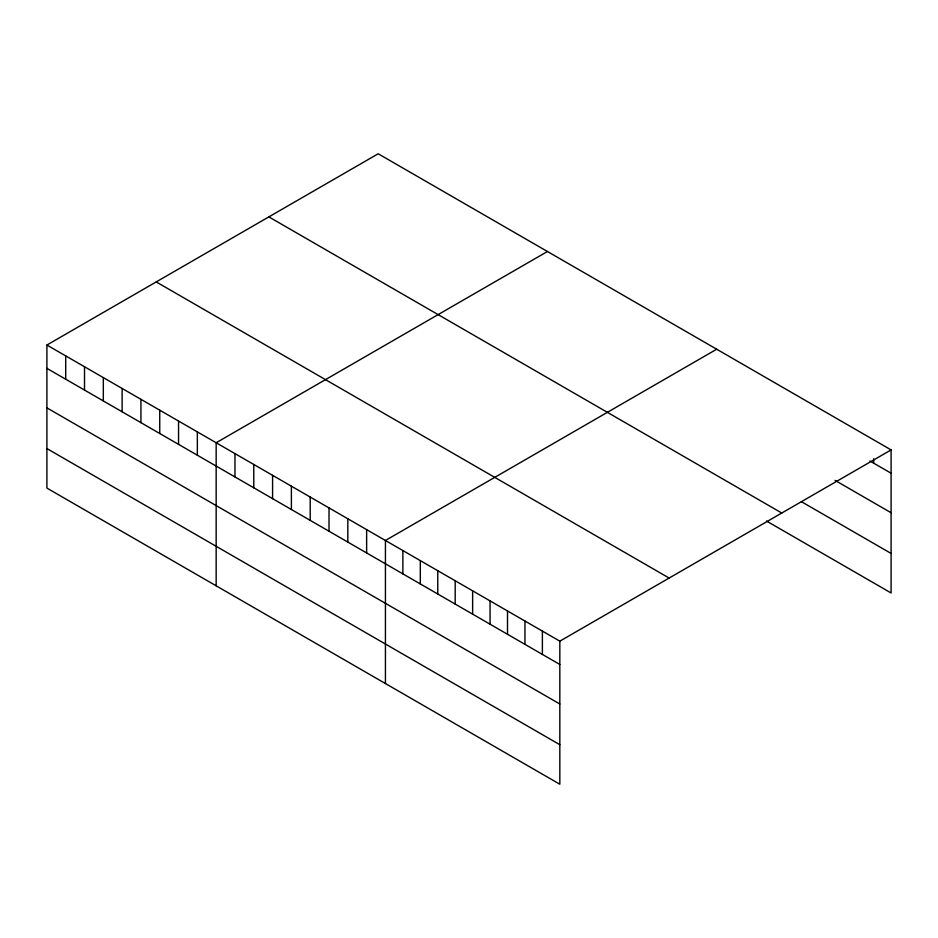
<?xml version="1.0" encoding="UTF-8"?>
<svg xmlns="http://www.w3.org/2000/svg" width="938" height="938" viewBox="0 0 938 938"><rect width="100%" height="100%" fill="white"/><g stroke="black" fill="none" stroke-linecap="round" stroke-linejoin="round"><path stroke-width="1.41" d="M46.9 345.032L559.822 641.17L559.822 784.227L46.9 488.088L46.9 345.032L378.178 153.773L891.1 449.912L891.1 592.968L766.534 521.047M547.44 251.501L216.162 442.759L216.162 585.816M716.702 349.217L385.436 540.476L385.436 683.544M559.822 641.17L891.1 449.912M869.925 461.004L891.1 473.221M835.043 480.373L891.1 512.746M801.415 501.678L891.1 553.455M268.854 216.889L781.776 513.027M156.224 281.916L669.146 578.054M46.9 368.353L559.822 664.479M46.9 407.866L559.822 704.004M46.9 448.575L559.822 744.713M873.665 458.788L873.665 463.161M542.387 631.098L542.387 654.419M524.952 621.026L524.952 644.347M507.505 610.966L507.505 634.276M490.07 600.895L490.07 624.216M472.635 590.823L472.635 614.144M455.188 580.751L455.188 604.072M437.753 570.691L437.753 594M420.306 560.619L420.306 583.94M402.871 550.547L402.871 573.868M366.629 529.618L366.629 552.939M347.822 518.761L347.822 542.082M329.015 507.904L329.015 531.225M310.197 497.046L310.197 520.367M291.39 486.189L291.39 509.51M272.583 475.332L272.583 498.653M253.776 464.474L253.776 487.795M234.969 453.617L234.969 476.938M197.355 431.902L197.355 455.211M178.548 421.045L178.548 444.354M159.741 410.176L159.741 433.497M140.935 399.318L140.935 422.639M122.128 388.461L122.128 411.782M103.321 377.604L103.321 400.925M84.514 366.746L84.514 390.067M65.707 355.889L65.707 379.21"/></g></svg>
